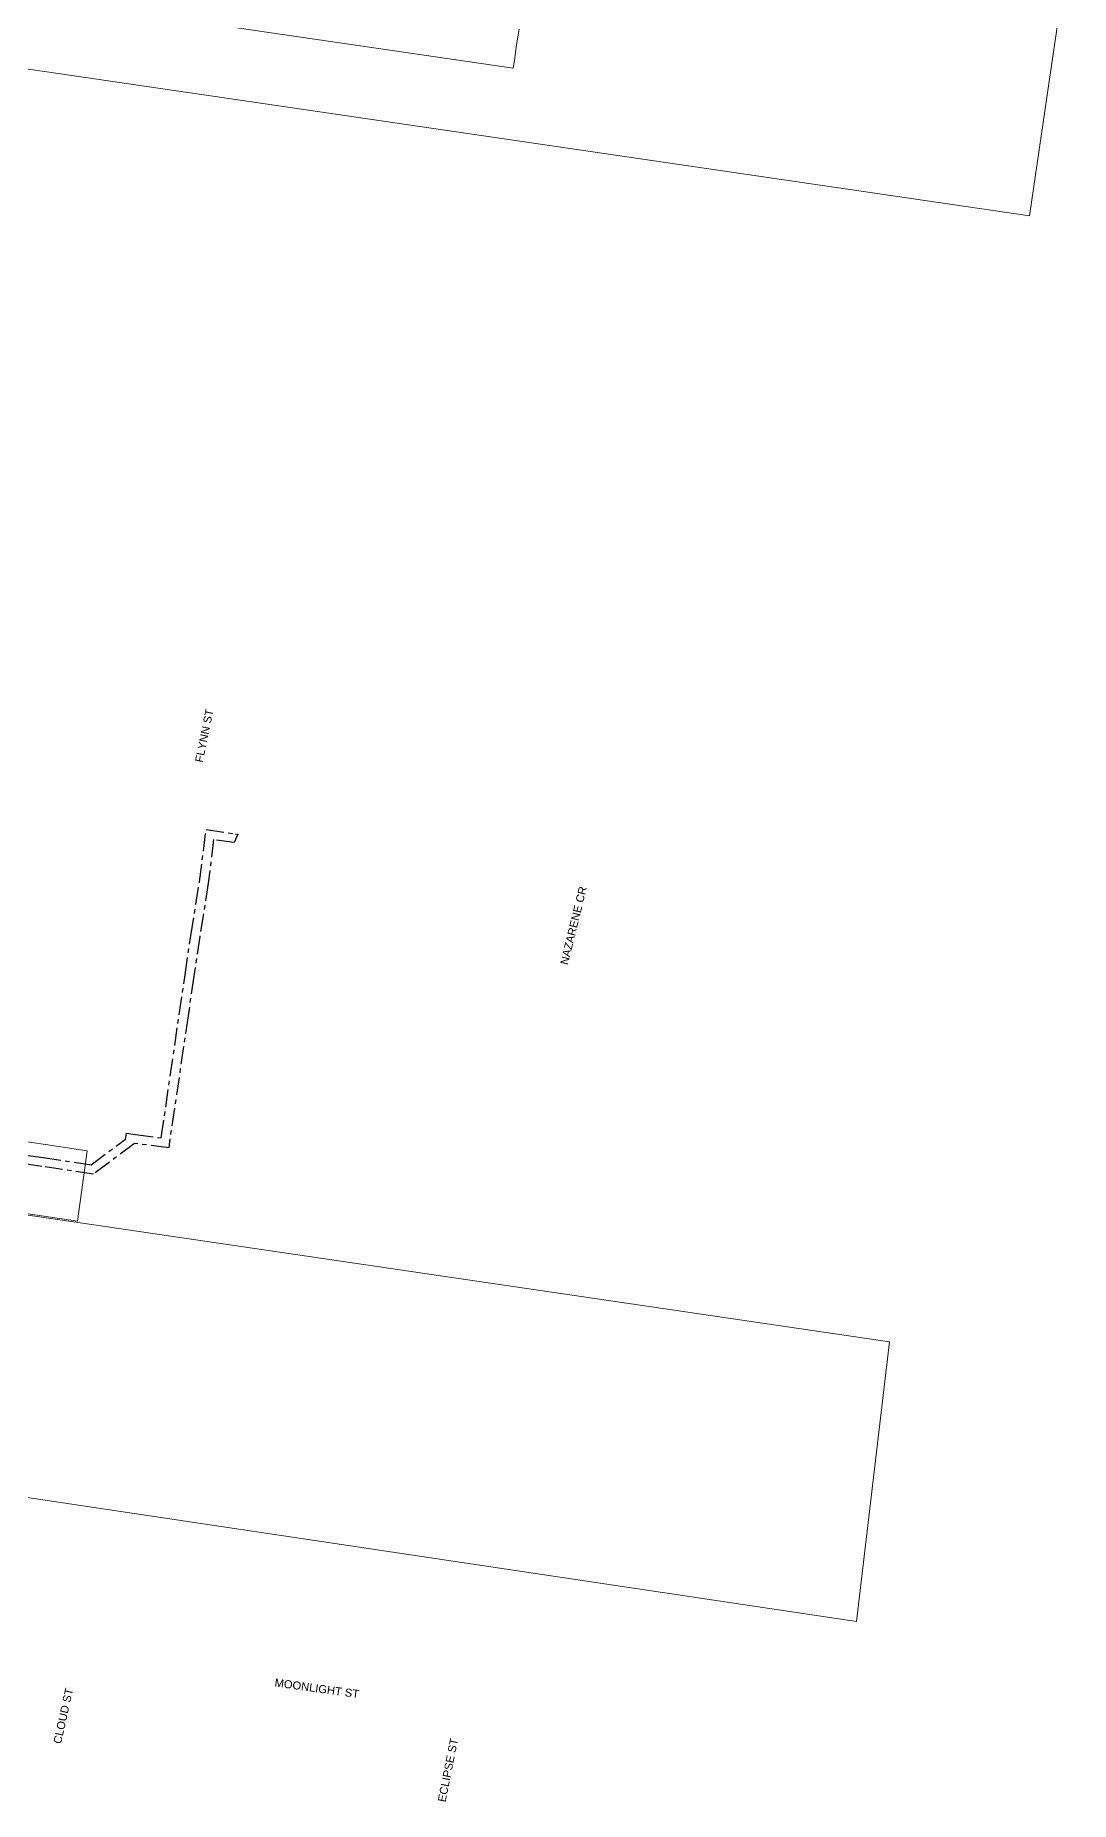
# Model space of a CAD drawing. Header units: metres. Extents: x 302924 to 304532, y 6268290 to 6269135.
# Drawn here: x 304299.1 to 304532, y 6268397.6 to 6268795 of the extents above; entities that cross this region are included whole.
import ezdxf

# ---------------------------------------------------------------- set-up
doc = ezdxf.new("R2010")
doc.units = ezdxf.units.M
doc.linetypes.add('Cable Exist UG', pattern=[7, 4, -1, 1, -1])
for name, color, linetype, lineweight in [('_User Miscellaneous1', 30, 'Continuous', 13), ('_User Miscellaneous5', 121, 'Continuous', 13), ('_User_HV_Exist', 1, 'Continuous', 35), ('_User_LV_Exist', 5, 'Continuous', 35), ('Cadastre Roads_SP_EXT', 218, 'Continuous', 15), ('Mains_HV_EXT', 13, 'Continuous', 25)]:
    doc.layers.add(name, color=color, linetype=linetype, lineweight=lineweight)
doc.styles.get("Standard").update_dxf_attribs({"font": 'arial.ttf'})

msp = doc.modelspace()

# ---------------------------------------------------------------- linework, layer by layer
at = {"layer": '_User Miscellaneous5', "linetype": 'Continuous', "transparency": 33554597}
for points in [[(304207.9682, 6268800.525), (304522.7273, 6268754.3985), (304531.9836, 6268817.4246)], [(304407.907, 6268796.3381), (304407.6344, 6268794.5901), (304407.3692, 6268792.8402), (304407.1124, 6268791.0886), (304406.8624, 6268789.3371), (304406.6197, 6268787.5837), (304210.2942, 6268816.357)]]:
    msp.add_lwpolyline(points, dxfattribs=at)
msp.add_lwpolyline([(304491.222, 6268501.005), (304171.417, 6268548.046), (304162.321, 6268486.148), (304483.826, 6268438.112), (304491.222, 6268501.005)], close=True, dxfattribs=at)
at = {"layer": 'Cadastre Roads_SP_EXT', "linetype": 'Continuous'}
msp.add_lwpolyline([(304273.1497, 6268533.3905), (304308.5628, 6268528.1986), (304310.77, 6268544.0261), (304310.77, 6268544.0261), (304301.3713, 6268545.4091), (304289.0038, 6268547.2277)], dxfattribs=at)
at = {"layer": 'Mains_HV_EXT', "linetype": 'Cable Exist UG'}
for points in [[(304344.6234, 6268615.2683), (304343.8028, 6268613.3351), (304339.1935, 6268614.015), (304339.1935, 6268614.015), (304338.0004, 6268604.2193), (304336.0708, 6268592.1863), (304334.7627, 6268583.282), (304333.4545, 6268574.3775), (304329.0992, 6268544.6873), (304321.3781, 6268545.6686), (304321.3781, 6268545.6686), (304312.167, 6268538.7821), (304300.5886, 6268540.4895), (304275.834, 6268544.0646)], [(304276.1247, 6268546.0434), (304300.8793, 6268542.4683), (304300.8793, 6268542.4683), (304311.6381, 6268540.8813), (304319.3774, 6268546.6569), (304319.5712, 6268547.976), (304319.5712, 6268547.976), (304321.6259, 6268547.6532), (304327.4045, 6268546.9144), (304331.4757, 6268574.6679), (304332.7839, 6268583.5727), (304334.092, 6268592.477), (304336.0218, 6268604.5114), (304337.5083, 6268616.2852), (304344.0947, 6268615.3137), (304344.0947, 6268615.3137), (304344.6234, 6268615.2683)]]:
    msp.add_lwpolyline(points, dxfattribs=at)

# ---------------------------------------------------------------- texts
at = {"layer": '_User Miscellaneous1', "transparency": 33554687}
for s, rotation, p in [('FLYNN ST', 78.388514, (304336.7493, 6268631.2669)), ('NAZARENE CR', 76.159305, (304418.8765, 6268585.725)), ('CLOUD ST', 77.503989, (304304.8804, 6268410.453)), ('MOONLIGHT ST', 352.035788, (304352.8358, 6268423.5127)), ('ECLIPSE ST', 78.647068, (304391.3583, 6268397.3587))]:
    msp.add_text(s, height=1.8, rotation=rotation, dxfattribs=at).set_placement(p)
at = {"layer": '_User_HV_Exist', "transparency": 33554687}
for s, rotation, p in [('FLYNN ST', 78.388514, (304336.7493, 6268631.2669)), ('NAZARENE CR', 76.159305, (304418.8765, 6268585.725)), ('CLOUD ST', 77.503989, (304304.8804, 6268410.453)), ('MOONLIGHT ST', 352.035788, (304352.8358, 6268423.5127)), ('ECLIPSE ST', 78.647068, (304391.3583, 6268397.3587))]:
    msp.add_text(s, height=1.8, rotation=rotation, dxfattribs=at).set_placement(p)
at = {"layer": '_User_LV_Exist', "transparency": 33554687}
for s, rotation, p in [('FLYNN ST', 78.388514, (304336.7493, 6268631.2669)), ('NAZARENE CR', 76.159305, (304418.8765, 6268585.725)), ('CLOUD ST', 77.503989, (304304.8804, 6268410.453)), ('MOONLIGHT ST', 352.035788, (304352.8358, 6268423.5127)), ('ECLIPSE ST', 78.647068, (304391.3583, 6268397.3587))]:
    msp.add_text(s, height=1.8, rotation=rotation, dxfattribs=at).set_placement(p)

doc.saveas('drawing.dxf')
